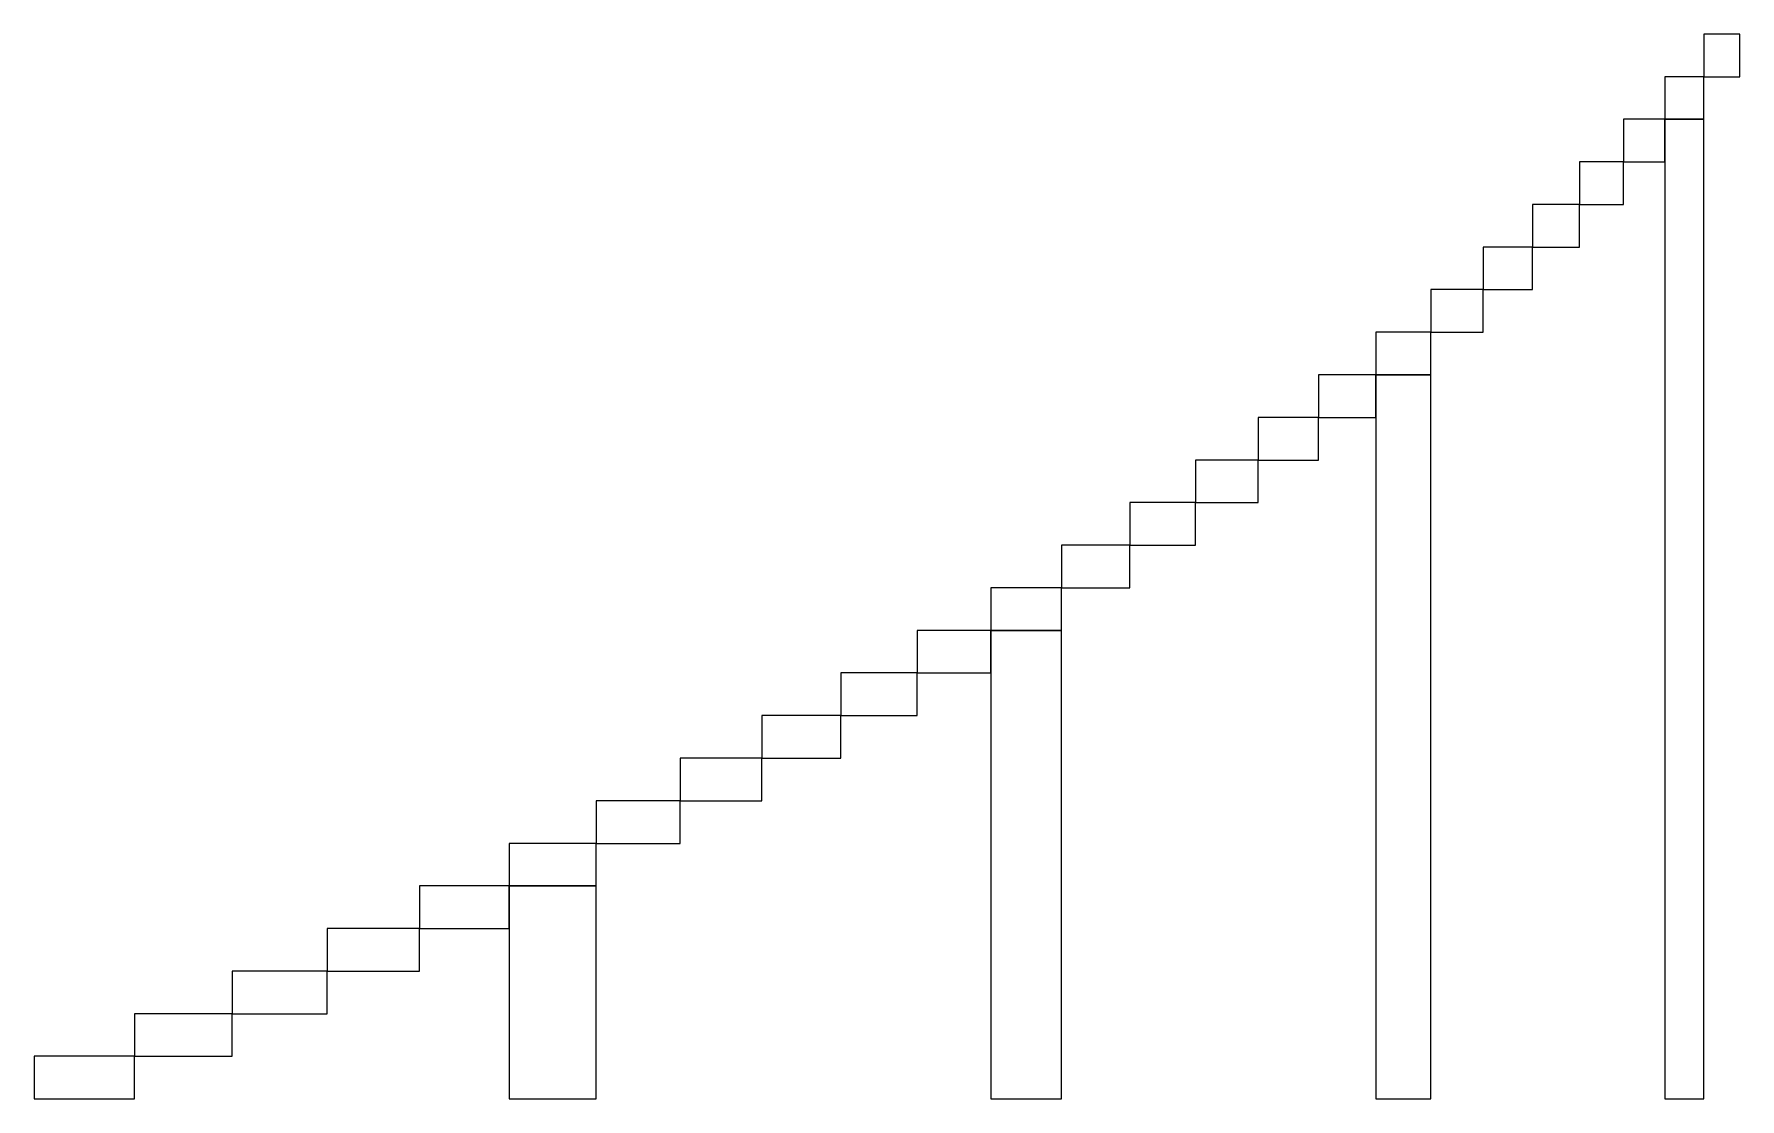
# Model space of a CAD drawing. Header units: metres. Extents: x 0 to 8011, y 0 to 5000.
import ezdxf

# ---------------------------------------------------------------- set-up
doc = ezdxf.new("R2010")
doc.units = ezdxf.units.M

msp = doc.modelspace()

# ---------------------------------------------------------------- linework, layer by layer
at = {"layer": 'PARAMETRIX'}
for p, q in [((8011.0613, 5000), (7841.4153, 5000)), ((7841.4153, 5000), (7841.4153, 4800)), ((8011.0613, 4800), (8011.0613, 5000)), ((7841.4153, 4800), (7659.2029, 4800)), ((7659.2029, 4800), (7659.2029, 4600)), ((7841.4153, 4600), (7841.4153, 4800)), ((7841.4153, 4800), (8011.0613, 4800)), ((7659.2029, 4600), (7464.4241, 4600)), ((7464.4241, 4600), (7464.4241, 4400)), ((7659.2029, 4400), (7659.2029, 4600)), ((7659.2029, 4600), (7841.4153, 4600)), ((7841.4153, 4600), (7659.2029, 4600)), ((7659.2029, 4600), (7659.2029, 0)), ((7841.4153, 0), (7841.4153, 4600)), ((7464.4241, 4400), (7257.079, 4400)), ((7257.079, 4400), (7257.079, 4200)), ((7464.4241, 4200), (7464.4241, 4400)), ((7464.4241, 4400), (7659.2029, 4400)), ((7257.079, 4200), (7037.1675, 4200)), ((7037.1675, 4200), (7037.1675, 4000)), ((7257.079, 4000), (7257.079, 4200)), ((7257.079, 4200), (7464.4241, 4200)), ((7037.1675, 4000), (6804.6897, 4000)), ((6804.6897, 4000), (6804.6897, 3800)), ((7037.1675, 3800), (7037.1675, 4000)), ((7037.1675, 4000), (7257.079, 4000)), ((6804.6897, 3800), (6559.6455, 3800)), ((6559.6455, 3800), (6559.6455, 3600)), ((6804.6897, 3600), (6804.6897, 3800)), ((6804.6897, 3800), (7037.1675, 3800)), ((6559.6455, 3600), (6302.0349, 3600)), ((6302.0349, 3600), (6302.0349, 3400)), ((6559.6455, 3400), (6559.6455, 3600)), ((6559.6455, 3600), (6804.6897, 3600)), ((6302.0349, 3400), (6031.8579, 3400)), ((6031.8579, 3400), (6031.8579, 3200)), ((6302.0349, 3200), (6302.0349, 3400)), ((6302.0349, 3400), (6559.6455, 3400)), ((6559.6455, 3400), (6302.0349, 3400)), ((6302.0349, 3400), (6302.0349, 0)), ((6559.6455, 0), (6559.6455, 3400)), ((6031.8579, 3200), (5749.1146, 3200)), ((5749.1146, 3200), (5749.1146, 3000)), ((6031.8579, 3000), (6031.8579, 3200)), ((6031.8579, 3200), (6302.0349, 3200)), ((5749.1146, 3000), (5453.8048, 3000)), ((5453.8048, 3000), (5453.8048, 2800)), ((5749.1146, 2800), (5749.1146, 3000)), ((5749.1146, 3000), (6031.8579, 3000)), ((5453.8048, 2800), (5145.9288, 2800)), ((5145.9288, 2800), (5145.9288, 2600)), ((5453.8048, 2600), (5453.8048, 2800)), ((5453.8048, 2800), (5749.1146, 2800)), ((5145.9288, 2600), (4825.4863, 2600)), ((4825.4863, 2600), (4825.4863, 2400)), ((5145.9288, 2400), (5145.9288, 2600)), ((5145.9288, 2600), (5453.8048, 2600)), ((4825.4863, 2400), (4492.4775, 2400)), ((4492.4775, 2400), (4492.4775, 2200)), ((4825.4863, 2200), (4825.4863, 2400)), ((4825.4863, 2400), (5145.9288, 2400)), ((4492.4775, 2200), (4146.9023, 2200)), ((4146.9023, 2200), (4146.9023, 2000)), ((4492.4775, 2000), (4492.4775, 2200)), ((4492.4775, 2200), (4825.4863, 2200)), ((4825.4863, 2200), (4492.4775, 2200)), ((4492.4775, 2200), (4492.4775, 0)), ((4825.4863, 0), (4825.4863, 2200)), ((4146.9023, 2000), (3788.7607, 2000)), ((3788.7607, 2000), (3788.7607, 1800)), ((4146.9023, 1800), (4146.9023, 2000)), ((4146.9023, 2000), (4492.4775, 2000)), ((3788.7607, 1800), (3418.0528, 1800)), ((3418.0528, 1800), (3418.0528, 1600)), ((3788.7607, 1600), (3788.7607, 1800)), ((3788.7607, 1800), (4146.9023, 1800)), ((3418.0528, 1600), (3034.7785, 1600)), ((3034.7785, 1600), (3034.7785, 1400)), ((3418.0528, 1400), (3418.0528, 1600)), ((3418.0528, 1600), (3788.7607, 1600)), ((3034.7785, 1400), (2638.9378, 1400)), ((2638.9378, 1400), (2638.9378, 1200)), ((3034.7785, 1200), (3034.7785, 1400)), ((3034.7785, 1400), (3418.0528, 1400)), ((2638.9378, 1200), (2230.5308, 1200)), ((2230.5308, 1200), (2230.5308, 1000)), ((2638.9378, 1000), (2638.9378, 1200)), ((2638.9378, 1200), (3034.7785, 1200)), ((2230.5308, 1000), (1809.5574, 1000)), ((1809.5574, 1000), (1809.5574, 800)), ((2230.5308, 800), (2230.5308, 1000)), ((2230.5308, 1000), (2638.9378, 1000)), ((2638.9378, 1000), (2230.5308, 1000)), ((2230.5308, 1000), (2230.5308, 0)), ((2638.9378, 0), (2638.9378, 1000)), ((1809.5574, 800), (1376.0176, 800)), ((1376.0176, 800), (1376.0176, 600)), ((1809.5574, 600), (1809.5574, 800)), ((1809.5574, 800), (2230.5308, 800)), ((1376.0176, 600), (929.9114, 600)), ((929.9114, 600), (929.9114, 400)), ((1376.0176, 400), (1376.0176, 600)), ((1376.0176, 600), (1809.5574, 600)), ((929.9114, 400), (471.2389, 400)), ((471.2389, 400), (471.2389, 200)), ((929.9114, 200), (929.9114, 400)), ((929.9114, 400), (1376.0176, 400)), ((471.2389, 200), (0, 200)), ((0, 200), (0, 0)), ((471.2389, 0), (471.2389, 200)), ((471.2389, 200), (929.9114, 200)), ((0, 0), (471.2389, 0)), ((2230.5308, 0), (2638.9378, 0)), ((4492.4775, 0), (4825.4863, 0)), ((6302.0349, 0), (6559.6455, 0)), ((7659.2029, 0), (7841.4153, 0))]:
    msp.add_line(p, q, dxfattribs=at)

doc.saveas('drawing.dxf')
